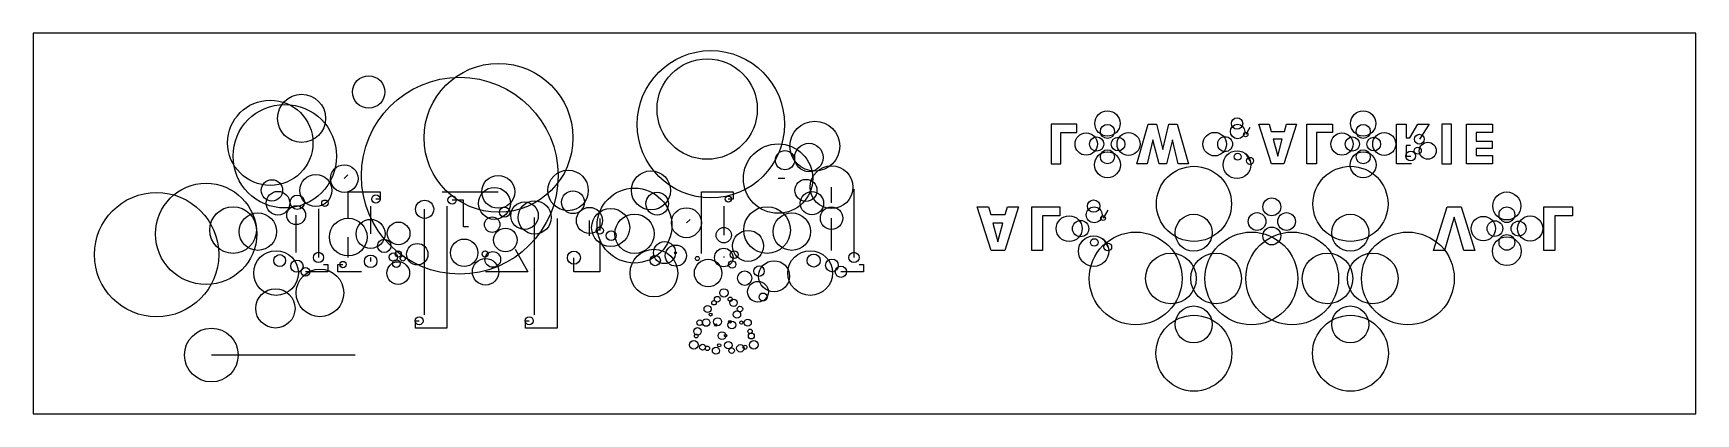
# Model space of a CAD drawing. Header units: metres. Extents: x 0 to 872, y 0 to 199.
import ezdxf

# ---------------------------------------------------------------- set-up
doc = ezdxf.new("R2010")
doc.units = ezdxf.units.M

msp = doc.modelspace()

# ---------------------------------------------------------------- linework, layer by layer
for p, q in [((547.08, 151.74), (533.58, 151.74)), ((533.58, 151.74), (533.58, 130.87)), ((547.08, 147.36), (547.08, 151.74)), ((578.61, 130.87), (584.51, 151.74)), ((584.51, 151.74), (588.86, 151.74)), ((588.86, 151.74), (592.14, 138.53)), ((592.14, 138.53), (595.39, 151.74)), ((595.39, 151.74), (599.77, 151.74)), ((599.77, 151.74), (605.64, 130.87)), ((637.88, 150.04), (635.62, 146.31)), ((649.2, 130.87), (642.55, 151.74)), ((642.55, 151.74), (647.95, 151.74)), ((647.95, 151.74), (648.96, 147.98)), ((662.35, 151.74), (655.7, 130.87)), ((655.94, 147.98), (656.95, 151.74)), ((656.95, 151.74), (662.35, 151.74)), ((667.64, 130.87), (667.64, 151.74)), ((667.64, 151.74), (681.15, 151.74)), ((681.15, 151.74), (681.15, 147.36)), ((714.68, 130.87), (714.68, 151.74)), ((714.68, 151.74), (719.84, 151.74)), ((719.84, 151.74), (719.84, 144.64)), ((721.69, 144.64), (725.86, 151.74)), ((725.86, 151.74), (731.74, 151.74)), ((731.74, 151.74), (726.7, 143.87)), ((751.37, 130.87), (751.37, 151.74)), ((751.37, 151.74), (765.05, 151.74)), ((765.05, 151.74), (765.05, 147.36)), ((538.74, 130.87), (538.74, 147.36)), ((538.74, 147.36), (547.08, 147.36)), ((586.98, 143.57), (584, 130.87)), ((590.23, 130.87), (586.98, 143.57)), ((597.27, 143.6), (594.05, 130.87)), ((600.25, 130.87), (597.27, 143.6)), ((648.96, 147.98), (655.94, 147.98)), ((650.07, 143.84), (652.45, 135.02)), ((654.8, 143.84), (650.07, 143.84)), ((652.45, 135.02), (654.8, 143.84)), ((672.8, 147.36), (672.8, 130.87)), ((681.15, 147.36), (672.8, 147.36)), ((719.84, 144.64), (721.69, 144.64)), ((722.08, 140.62), (719.84, 140.62)), ((719.84, 140.62), (719.84, 135.04)), ((765.05, 147.36), (756.53, 147.36)), ((756.53, 147.36), (756.53, 142.91)), ((756.53, 142.91), (764.88, 142.91)), ((764.88, 142.91), (764.88, 138.92)), ((533.58, 130.87), (538.74, 130.87)), ((584, 130.87), (578.61, 130.87)), ((594.05, 130.87), (590.23, 130.87)), ((605.64, 130.87), (600.25, 130.87)), ((635.58, 136.44), (637.88, 132.51)), ((655.7, 130.87), (649.2, 130.87)), ((672.8, 130.87), (667.64, 130.87)), ((722.53, 130.87), (714.68, 130.87)), ((719.84, 135.04), (722.17, 135.04)), ((765.05, 130.87), (751.37, 130.87)), ((764.88, 138.92), (756.53, 138.92)), ((756.53, 138.92), (756.53, 135.25)), ((756.53, 135.25), (765.05, 135.25)), ((765.05, 135.25), (765.05, 130.87)), ((164.89, 125.14), (163.04, 123.22)), ((394, 123.22), (390.48, 123.22)), ((165.14, 102.37), (165.14, 116.27)), ((165.14, 116.27), (181.8, 116.27)), ((181.8, 116.27), (181.8, 112.5)), ((214.29, 116.27), (243.77, 116.27)), ((350.29, 84.03), (350.29, 116.27)), ((350.29, 116.27), (366.87, 116.27)), ((366.87, 116.27), (366.87, 112.5)), ((418.53, 110.57), (418.53, 118.7)), ((430.26, 117.69), (430.26, 81.93)), ((149.56, 107.31), (149.56, 81.93)), ((176.86, 108.73), (176.86, 94.24)), ((181.8, 112.5), (179.63, 112.5)), ((205.17, 51.87), (205.17, 107.14)), ((216.89, 108.81), (216.89, 44.92)), ((225.51, 112), (219.57, 112)), ((225.51, 98.01), (225.51, 112)), ((362.01, 108.73), (362.01, 93.57)), ((366.87, 112.5), (364.35, 112.5)), ((502.19, 85.59), (494.91, 108.45)), ((494.91, 108.45), (500.82, 108.45)), ((500.82, 108.45), (501.93, 104.34)), ((516.59, 108.45), (509.31, 85.59)), ((509.57, 104.34), (510.68, 108.45)), ((510.68, 108.45), (516.59, 108.45)), ((523.48, 85.59), (523.48, 108.45)), ((523.48, 108.45), (538.27, 108.45)), ((538.27, 108.45), (538.27, 103.65)), ((563.34, 106.59), (560.86, 102.51)), ((734.08, 85.61), (741.29, 108.45)), ((741.29, 108.45), (748.53, 108.45)), ((748.53, 108.45), (755.73, 85.61)), ((791.95, 85.61), (791.95, 108.45)), ((791.95, 108.45), (806.92, 108.45)), ((806.92, 108.45), (806.92, 103.65)), ((137.84, 84.44), (137.84, 104.04)), ((228.19, 98.01), (225.51, 98.01)), ((262.86, 51.87), (262.86, 102.87)), ((274.59, 102.37), (274.59, 44.92)), ((291.59, 93.24), (291.59, 101.28)), ((297.03, 102.37), (297.03, 96)), ((344.34, 101.78), (342.41, 100.11)), ((418.53, 85.53), (418.53, 102.45)), ((501.93, 104.34), (509.57, 104.34)), ((503.14, 99.8), (505.75, 90.13)), ((508.33, 99.8), (503.14, 99.8)), ((505.75, 90.13), (508.33, 99.8)), ((529.12, 103.65), (529.12, 85.59)), ((538.27, 103.65), (529.12, 103.65)), ((744.89, 103.03), (739.9, 85.61)), ((749.91, 85.61), (744.89, 103.03)), ((797.66, 103.65), (797.66, 85.61)), ((806.92, 103.65), (797.66, 103.65)), ((165.14, 81.93), (165.14, 92.57)), ((297.03, 91.31), (297.03, 74.4)), ((560.83, 91.7), (563.34, 87.39)), ((176.86, 81.85), (176.86, 79.84)), ((252.65, 86.29), (259.34, 74.4)), ((283.46, 74.4), (283.46, 81.77)), ((362.09, 82.35), (362.01, 82.35)), ((362.01, 82.35), (362.01, 81.85)), ((509.31, 85.59), (502.19, 85.59)), ((529.12, 85.59), (523.48, 85.59)), ((739.9, 85.61), (734.08, 85.61)), ((755.73, 85.61), (749.91, 85.61)), ((797.66, 85.61), (791.95, 85.61)), ((154.42, 74.4), (142.69, 74.4)), ((152.24, 78.17), (154.42, 78.17)), ((154.42, 78.17), (154.42, 74.4)), ((159.69, 74.4), (159.69, 78.17)), ((159.69, 78.17), (162.38, 78.17)), ((172, 74.4), (159.69, 74.4)), ((259.34, 74.4), (237.15, 74.4)), ((297.03, 74.4), (283.46, 74.4)), ((435.2, 74.4), (423.39, 74.4)), ((433.02, 78.17), (435.2, 78.17)), ((435.2, 78.17), (435.2, 74.4)), ((200.31, 48.69), (202.32, 48.69)), ((200.31, 44.92), (200.31, 48.69)), ((216.89, 44.92), (200.31, 44.92)), ((258, 48.69), (260.01, 48.69)), ((258, 44.92), (258, 48.69)), ((274.59, 44.92), (258, 44.92)), ((168.74, 30.77), (93.37, 30.77))]:
    msp.add_line(p, q)
for points in [[(0, 0), (871.57, 0), (871.57, 199.38), (0, 199.38)], [(738.37, 130.87), (743.53, 130.87), (743.53, 151.74), (738.37, 151.74)]]:
    msp.add_lwpolyline(points, close=True)
for centre, radius in [((243.94, 144.57), 39.02), ((355.23, 151.69), 38.6), ((353.3, 159.64), 26.29), ((175.86, 168.6), 8.47), ((223.59, 124.72), 51.58), ((140.69, 154.79), 12.59), ((124.27, 141.97), 22.36), ((131.89, 134.94), 27.13), ((563.14, 152.13), 6.62), ((697.21, 152.13), 6.62), ((409.74, 140.22), 13.06), ((563.17, 147.95), 3.7), ((631.38, 147.89), 3.79), ((631.08, 152.07), 2.98), ((697.23, 147.95), 3.7), ((390.48, 123.22), 18.18), ((406.64, 134.27), 7.45), ((552.02, 141.31), 5.84), ((557.51, 141.31), 3.75), ((568.72, 141.31), 3.58), ((574.2, 141.31), 6.02), ((619.37, 141.27), 6.17), ((624.85, 141.27), 3.9), ((635.62, 146.31), 1.14), ((686.09, 141.31), 5.84), ((691.57, 141.31), 3.75), ((702.78, 141.31), 3.58), ((708.26, 141.31), 6.02), ((725.83, 137.82), 1.85), ((726.7, 143.87), 2.55), ((731.08, 137.82), 4.44), ((394.08, 132.85), 5.03), ((563.14, 130.48), 6.8), ((563.17, 134.66), 3.7), ((631.08, 130.48), 7.27), ((631.38, 134.66), 1.82), ((637.88, 132.51), 1.84), ((697.21, 130.48), 6.8), ((697.23, 134.66), 3.7), ((722.17, 135.04), 2.56), ((125.11, 117.02), 5.61), ((148.14, 117.02), 8.38), ((163.04, 123.22), 7.23), ((243.77, 116.27), 8.62), ((280.36, 117.02), 10.63), ((323.82, 117.02), 10.22), ((405.05, 117.02), 5.78), ((418.53, 118.7), 11.22), ((608.48, 109.98), 19.67), ((690.57, 109.98), 19.67), ((64.65, 83.36), 32.58), ((90.61, 94.24), 26.55), ((128.29, 110.32), 6.2), ((138.43, 110.82), 3.76), ((179.63, 112.5), 2.18), ((219.57, 112), 2.18), ((241.76, 110.24), 8.37), ((282.96, 110.82), 5.95), ((315.2, 98.6), 19.62), ((327.09, 110.07), 5.95), ((364.35, 112.5), 1.59), ((408.23, 110.32), 6.11), ((772.52, 108.87), 7.34), ((104.76, 96.25), 12.23), ((117.74, 95.42), 9.8), ((137.84, 104.04), 4.94), ((152.91, 110.32), 1.68), ((205.17, 107.14), 4.77), ((247.12, 105.63), 2.68), ((257.59, 103.79), 7.2), ((262.86, 102.87), 8.71), ((291.59, 101.28), 6.87), ((302.72, 97.59), 9.97), ((315.2, 94.33), 10.32), ((342.41, 100.11), 7.85), ((384.7, 96.25), 12.23), ((397.68, 95.42), 9.8), ((418.53, 102.45), 5.89), ((556.22, 104.24), 4.15), ((555.9, 108.81), 3.26), ((641.59, 100.73), 4.64), ((649.31, 108.4), 4.67), ((657.03, 100.73), 4.64), ((772.55, 104.31), 4.1), ((165.14, 92.57), 9.89), ((176.86, 94.24), 7.62), ((191.52, 94.49), 5.95), ((240.59, 99.1), 4.05), ((247.54, 91.06), 6.18), ((297.03, 96), 1.85), ((302.97, 93.32), 2.58), ((362.01, 93.57), 4.02), ((374.74, 87.96), 8.12), ((543.07, 96.99), 6.76), ((549.07, 96.99), 4.28), ((560.86, 102.51), 1.25), ((608.37, 94.86), 9.67), ((649.31, 93.17), 4.67), ((690.46, 94.86), 9.67), ((760.19, 97.03), 6.39), ((766.27, 97.03), 4.11), ((778.7, 97.03), 3.92), ((784.78, 97.03), 6.59), ((183.98, 87.96), 3.52), ((201.31, 83.61), 5.61), ((225.93, 84.36), 7.2), ((330.94, 84.44), 5.78), ((336.89, 82.85), 5.53), ((555.9, 85.17), 7.97), ((577.95, 70.89), 24.3), ((556.22, 89.74), 1.99), ((563.34, 87.39), 2.01), ((638.59, 70.89), 24.3), ((660.03, 70.89), 24.3), ((720.67, 70.89), 24.3), ((772.52, 85.19), 7.53), ((772.55, 89.76), 4.1), ((127.29, 73.73), 11.72), ((129.21, 80.26), 3.1), ((138.26, 77.33), 3.22), ((149.56, 81.93), 2.68), ((162.38, 78.17), 1.67), ((176.86, 79.84), 3.26), ((191.35, 73.73), 5.95), ((188.84, 82.1), 2.18), ((190.34, 78.67), 2.01), ((191.35, 83.69), 1.59), ((193.69, 81.35), 1.34), ((237.15, 74.4), 6.95), ((236.9, 83.69), 1.59), ((240.92, 80.84), 4.1), ((283.46, 81.77), 3.43), ((325.42, 73.73), 12.48), ((326.08, 80.26), 2.68), ((336.72, 84.36), 0.51), ((353.8, 73.73), 7.2), ((348.11, 81.35), 1.09), ((362.01, 81.85), 4.86), ((366.36, 78.25), 1.93), ((367.45, 83.36), 2.07), ((388.39, 72.05), 8.12), ((407.31, 73.73), 11.72), ((409.15, 80.26), 3.44), ((418.7, 77.75), 3.33), ((430.26, 81.93), 2.68), ((596.42, 70.89), 13.28), ((620.11, 70.89), 13.28), ((678.51, 70.89), 13.28), ((702.2, 70.89), 13.28), ((150.32, 63.34), 12.48), ((142.69, 74.4), 2.26), ((372.98, 71.05), 3.77), ((380.51, 74.73), 2.76), ((423.39, 74.4), 2.93), ((126.95, 55.22), 10.3), ((358.62, 60), 1.51), ((362.05, 63.34), 2.18), ((365.4, 60), 1.09), ((379.93, 63.93), 5.44), ((382.61, 61.17), 2.09), ((353.51, 54.89), 1.84), ((355.1, 51.96), 0.791), ((356.86, 58.15), 1.17), ((367.16, 58.15), 1.93), ((368.92, 51.96), 1.93), ((370.51, 54.89), 1.42), ((608.37, 46.8), 9.67), ((690.46, 46.8), 9.67), ((93.37, 30.77), 14.08), ((202.32, 48.69), 2.09), ((260.01, 48.69), 2.09), ((348.23, 43.16), 1.95), ((349.41, 47.68), 1.46), ((352.76, 47.77), 1.95), ((358.79, 48.19), 2.09), ((357.78, 46.51), 0.677), ((366.24, 46.51), 2.02), ((365.23, 48.19), 0.67), ((371.26, 47.77), 0.863), ((374.61, 47.68), 1.84), ((375.79, 43.16), 1.16), ((608.48, 31.68), 19.89), ((690.57, 31.68), 19.89), ((346.31, 36.13), 2.21), ((347.56, 40.73), 0.976), ((350.91, 34.87), 1.54), ((353.43, 34.29), 1.16), ((357.86, 33.03), 1.84), ((359.62, 35.88), 0.837), ((361.05, 40.9), 2.02), ((362.97, 40.9), 0.676), ((364.4, 35.88), 1.93), ((370.68, 34.29), 1.95), ((373.1, 34.87), 1.05), ((376.46, 40.73), 1.54), ((377.71, 36.13), 2.26), ((366.15, 33.03), 1.42)]:
    msp.add_circle(centre, radius)

doc.saveas('drawing.dxf')
